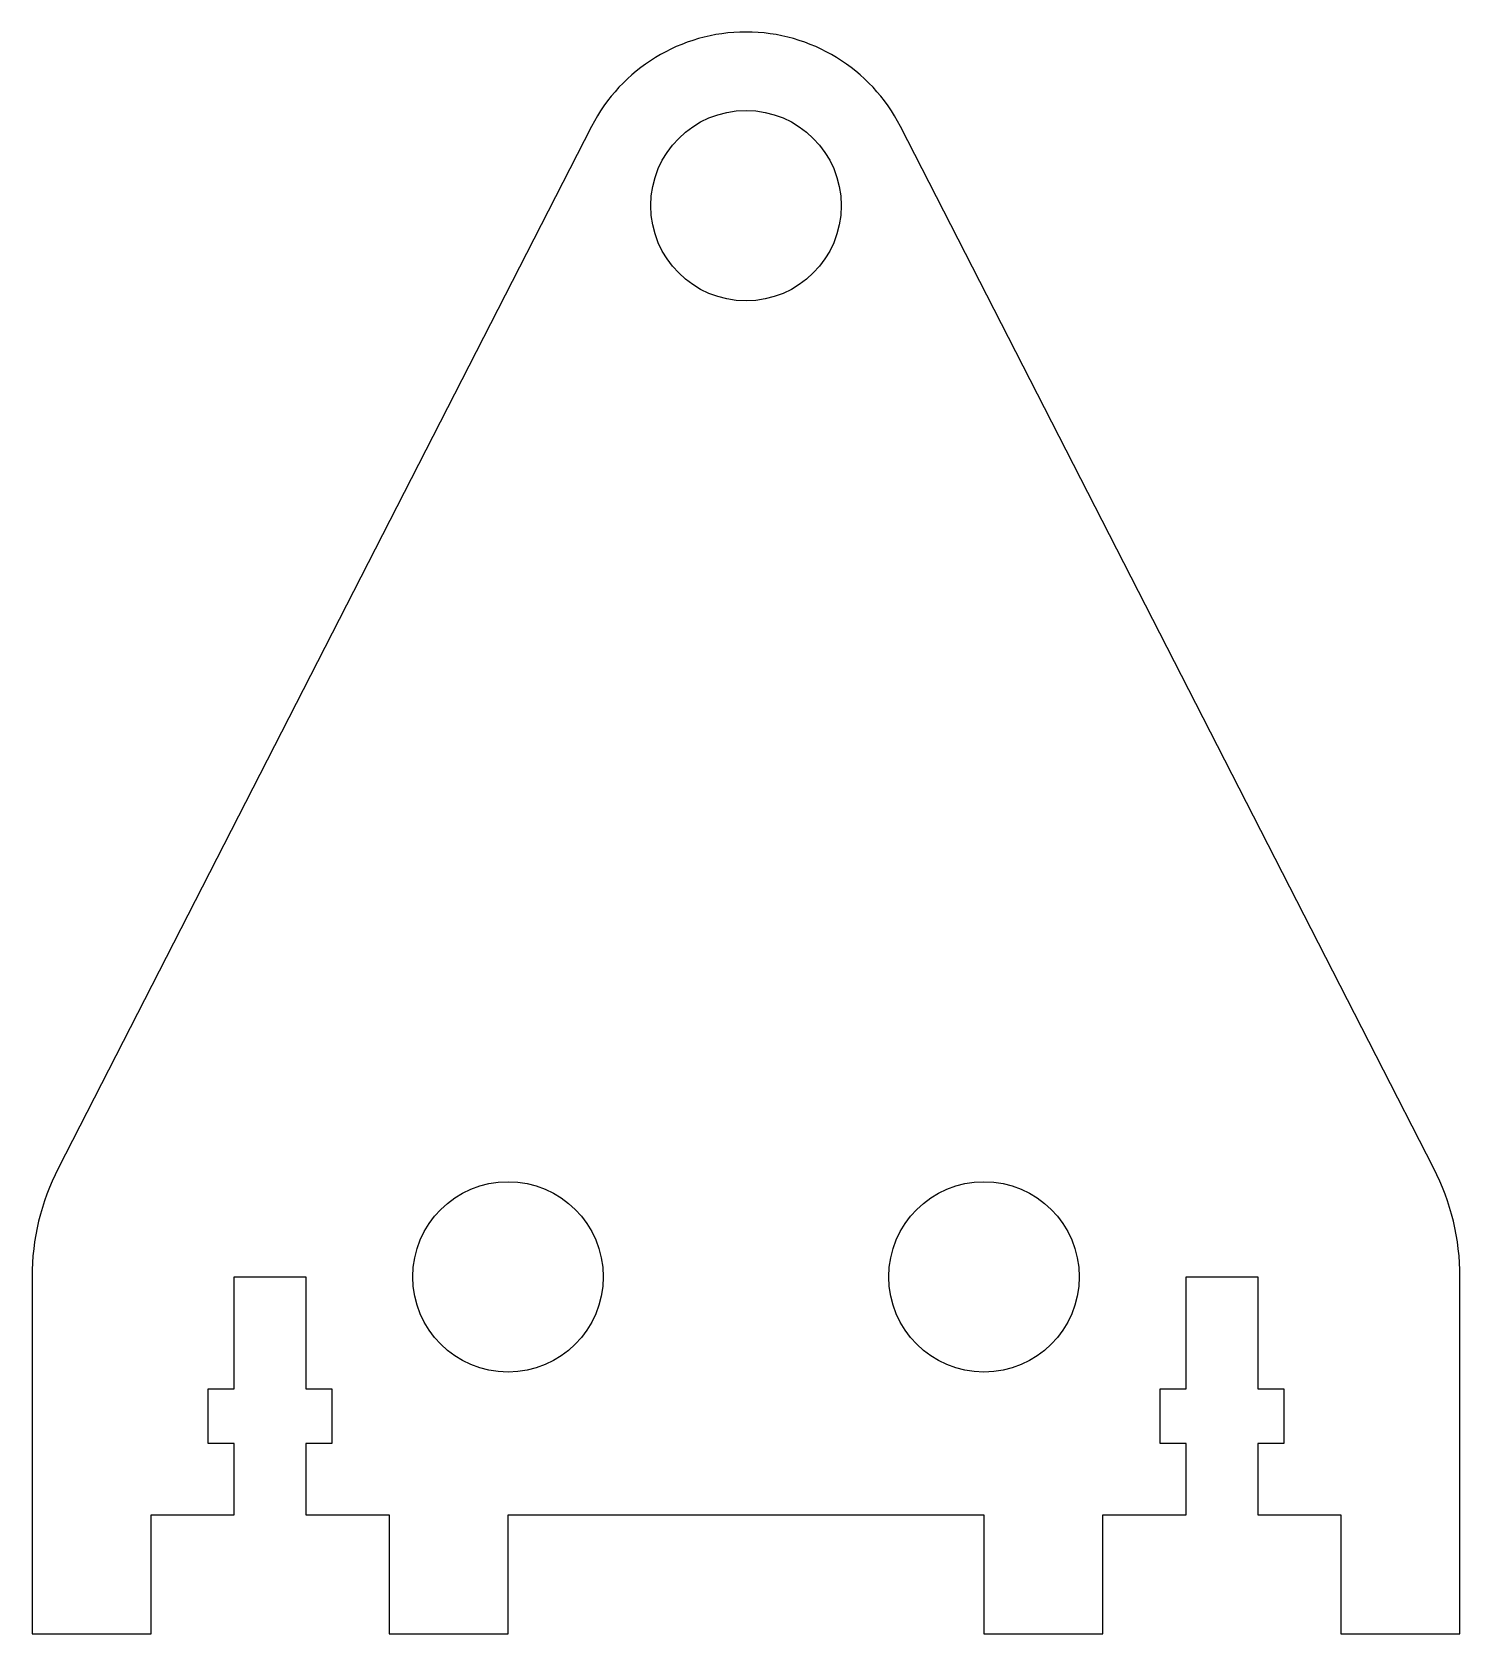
# Model space of a CAD drawing. Header units: millimetres. Extents: x -30 to 30, y -5 to 62.3.
import ezdxf

# ---------------------------------------------------------------- set-up
doc = ezdxf.new("R2010")
doc.units = ezdxf.units.MM

msp = doc.modelspace()

# ---------------------------------------------------------------- linework, layer by layer
at = {"color": 7, "linetype": 'Continuous', "lineweight": 25}
for p, q in [((-6.492, 58.324), (-28.901, 14.557)), ((28.901, 14.557), (6.492, 58.324)), ((-30, 10), (-30, -5)), ((-21.5, 5.3), (-21.5, 10)), ((-21.5, 10), (-18.5, 10)), ((-18.5, 10), (-18.5, 5.3)), ((18.5, 5.3), (18.5, 10)), ((18.5, 10), (21.5, 10)), ((21.5, 10), (21.5, 5.3)), ((30, -5), (30, 10)), ((-22.6, 3), (-22.6, 5.3)), ((-22.6, 5.3), (-21.5, 5.3)), ((-18.5, 5.3), (-17.4, 5.3)), ((-17.4, 5.3), (-17.4, 3)), ((17.4, 3), (17.4, 5.3)), ((17.4, 5.3), (18.5, 5.3)), ((21.5, 5.3), (22.6, 5.3)), ((22.6, 5.3), (22.6, 3)), ((-21.5, 3), (-22.6, 3)), ((-21.5, 0), (-21.5, 3)), ((-17.4, 3), (-18.5, 3)), ((-18.5, 3), (-18.5, 0)), ((18.5, 3), (17.4, 3)), ((18.5, 0), (18.5, 3)), ((22.6, 3), (21.5, 3)), ((21.5, 3), (21.5, 0)), ((-25, -5), (-25, 0)), ((-25, 0), (-21.5, 0)), ((-18.5, 0), (-15, 0)), ((-15, 0), (-15, -5)), ((-10, 0), (10, 0)), ((-10, -5), (-10, 0)), ((10, 0), (10, -5)), ((15, -5), (15, 0)), ((15, 0), (18.5, 0)), ((21.5, 0), (25, 0)), ((25, 0), (25, -5)), ((-30, -5), (-25, -5)), ((-15, -5), (-10, -5)), ((10, -5), (15, -5)), ((25, -5), (30, -5))]:
    msp.add_line(p, q, dxfattribs=at)
for centre in [(0, 55), (-10, 10), (10, 10)]:
    msp.add_circle(centre, 4, dxfattribs=at)
for centre, radius, start, end in [((0, 55), 7.294, 27.11282, 152.88718), ((-20, 10), 10, 152.88718, 180), ((20, 10), 10, 0, 27.11282)]:
    msp.add_arc(centre, radius, start, end, dxfattribs=at)

doc.saveas('drawing.dxf')
